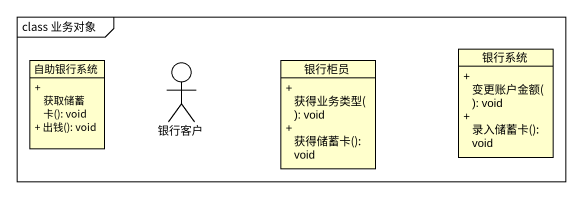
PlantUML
@startuml
mainframe class 业务对象
allowmixing
hide circle
hide empty members
skinparam classAttributeIconSize 0
class 自助银行系统 {
  + 获取储蓄卡(): void
  + 出钱(): void
}
actor 银行客户
class 银行柜员 {
  + 获得业务类型(): void
  + 获得储蓄卡(): void
}
class 银行系统 {
  + 变更账户金额(): void
  + 录入储蓄卡(): void
}
@enduml
